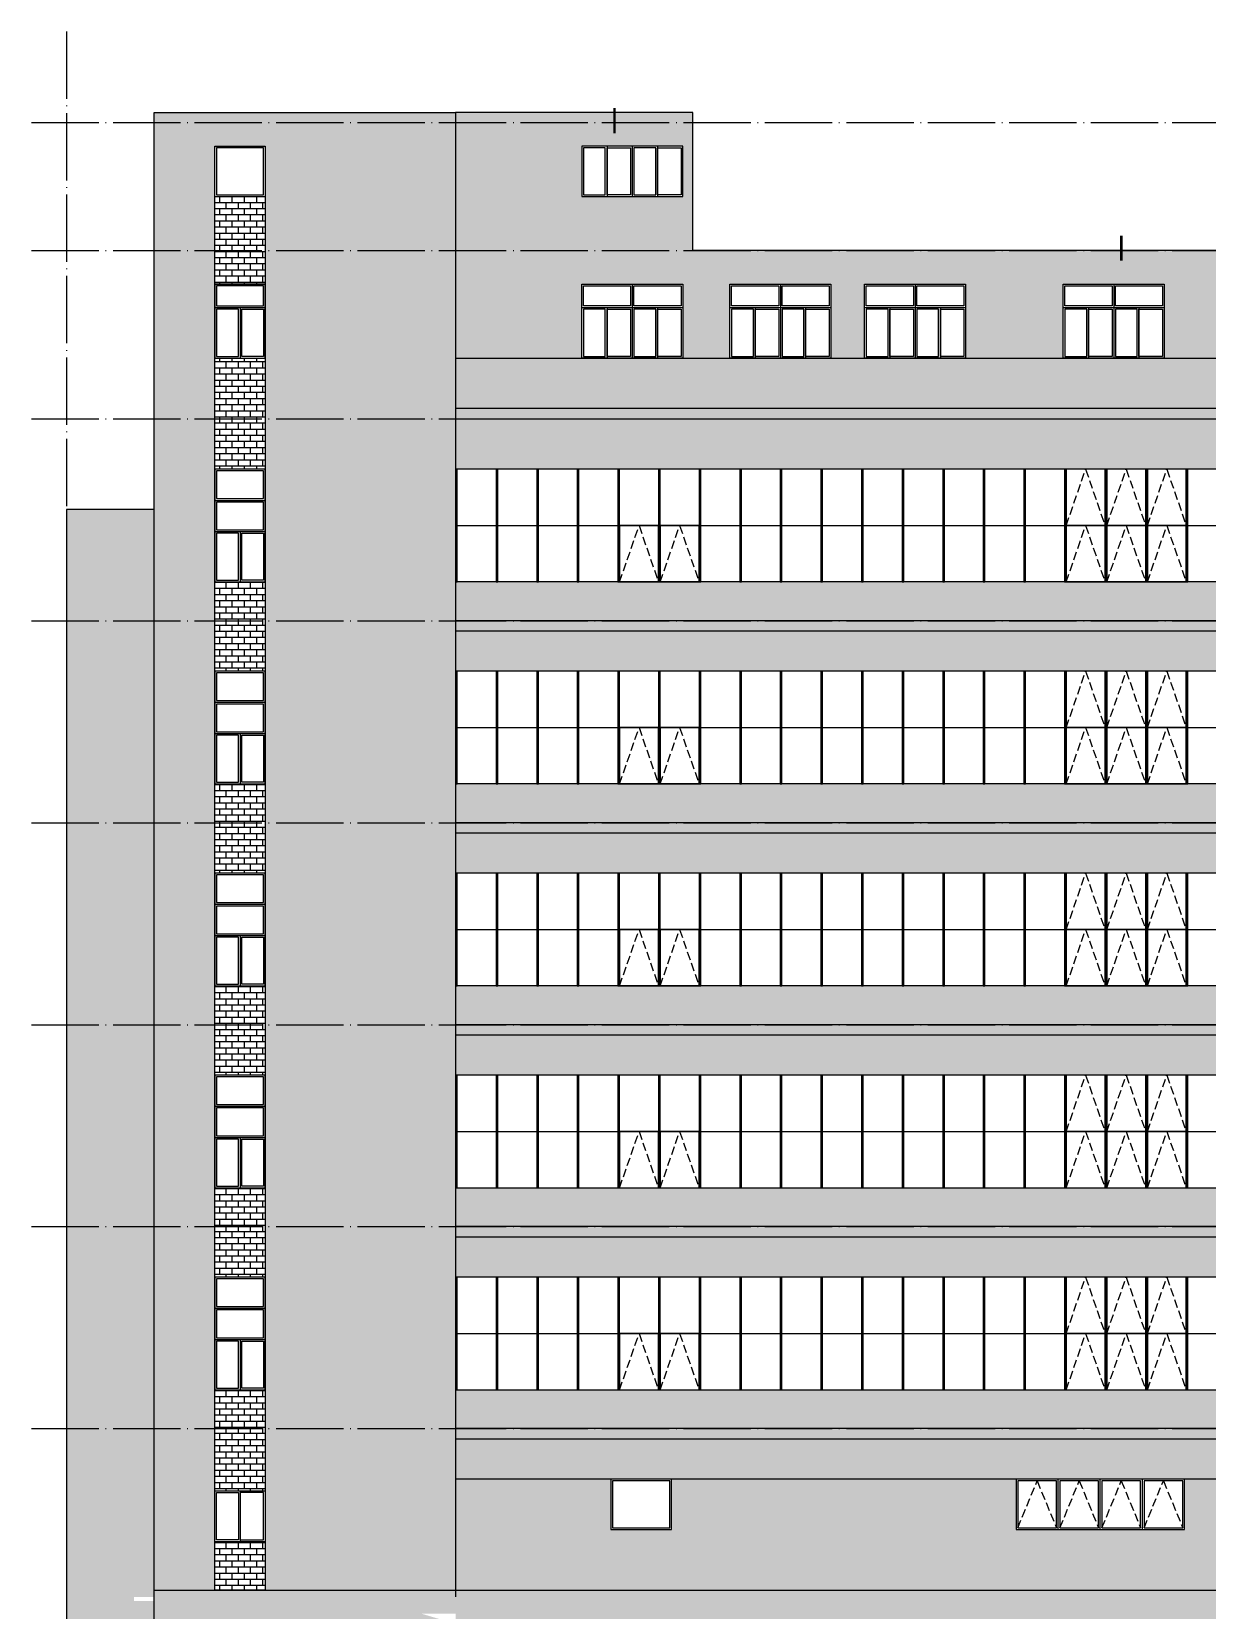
# Model space of a CAD drawing. Extents: x 6843040 to 15500510, y -6507076 to -4940511.
# Drawn here: x 7716010 to 7750934, y -5945404 to -5898504 of the extents above; entities that cross this region are included whole.
import ezdxf

# ---------------------------------------------------------------- set-up
doc = ezdxf.new("R2010")
doc.units = 0
doc.header["$LTSCALE"] = 1000
doc.header["$MEASUREMENT"] = 0
doc.linetypes.add('DASH', pattern=[0.35, 0.25, -0.1])
doc.linetypes.add('DOTE', pattern=[2.42, 2, -0.2, 0.02, -0.2])
for name, color, linetype in [('DIM_IDEN', 3, 'Continuous'), ('DOTE', 8, 'DOTE'), ('E_LINE_1', 1, 'Continuous'), ('E_LINE_2', 40, 'Continuous'), ('E_LINE_3', 7, 'Continuous'), ('E_LINE_4', 5, 'Continuous'), ('E_LINE_6', 11, 'Continuous'), ('PUB_HACTH', 8, 'Continuous'), ('WINDOW', 4, 'Continuous')]:
    doc.layers.add(name, color=color, linetype=linetype)
pattern_1 = [(0, (170215.37, 154602), (0, 181.9656), []), (90, (170215.37, 154602), (-181.9656, 181.9656), [181.9656, -181.9656])]
pattern_2 = [(82.5, (0, 0), (-422.103955, 395.378137), [0, -456, 0, -510, 0, -487.5]), (52.5, (0, 0), (-223.241253, 974.09392), [0, -246, 0, -411, 0, -157.5]), (12.5, (-260.9, -260.9), (659.408782, 661.809715), [0, -150, 0, -540, 0, -705]), (2.5, (-260.9, -260.9), (451.51265, 823.878855), [0, -75, 0, -354, 0, -405])]
pattern_3 = [(82.5, (170215.37, 154602), (-422.103955, 395.378137), [0, -456, 0, -510, 0, -487.5]), (52.5, (170215.4, 154602), (-223.241253, 974.09392), [0, -246, 0, -411, 0, -157.5]), (12.5, (169954.45, 154341.1), (659.408782, 661.809715), [0, -150, 0, -540, 0, -705]), (2.5, (169954.45, 154341.1), (451.51265, 823.878855), [0, -75, 0, -354, 0, -405])]
pattern_4 = [(82.5, (170215.37, 148602), (-422.103955, 395.378137), [0, -456, 0, -510, 0, -487.5]), (52.5, (170215.4, 148602), (-223.241253, 974.09392), [0, -246, 0, -411, 0, -157.5]), (12.5, (169954.45, 148341.1), (659.408782, 661.809715), [0, -150, 0, -540, 0, -705]), (2.5, (169954.45, 148341.1), (451.51265, 823.878855), [0, -75, 0, -354, 0, -405])]

msp = doc.modelspace()

# ---------------------------------------------------------------- hatches: boundary and pattern name
at = {"layer": 'PUB_HACTH'}
h = msp.add_hatch(dxfattribs=at)
h.set_pattern_fill('粉刷', color=256, scale=150, angle=45)
h.set_pattern_definition([(82.5, (-96559.5, 0), (-422.103955, 395.378137), [0, -456, 0, -510, 0, -487.5]), (52.5, (-96559.5, 0), (-223.241253, 974.09392), [0, -246, 0, -411, 0, -157.5]), (12.5, (-96820.4, -260.9), (659.408782, 661.809715), [0, -150, 0, -540, 0, -705]), (2.5, (-96820.4, -260.9), (451.51265, 823.878855), [0, -75, 0, -354, 0, -405])])
h.paths.add_polyline_path([(7728601.3, -5900904.4), (7719647, -5900904.4), (7719651.3, -5945004.4), (7721451.3, -5945004.4), (7721451.3, -5914854.4), (7721451.1, -5914854.4), (7721451.1, -5911504.4), (7721454.6, -5901949.7), (7722954, -5901949.7), (7722950.8, -5906504.4), (7722951.2, -5906504.4), (7722951.3, -5906504.4), (7722951.3, -5908854.4), (7722951.8, -5945004.4), (7728601.3, -5945004.4)])
h = msp.add_hatch(dxfattribs=at)
h.set_pattern_fill('粉刷', color=256, scale=150, angle=45)
h.set_pattern_definition(pattern_2)
h.paths.add_polyline_path([(7732350.9, -5903404.5), (7735350.9, -5903404.5), (7735350.9, -5901904.4), (7732350.9, -5901904.4)], flags=16)
h.paths.add_polyline_path([(7735350.9, -5908204.4), (7732350.9, -5908204.4), (7732350.9, -5906004.4), (7735350.9, -5906004.4)])
h.paths.add_polyline_path([(7739751.3, -5908204.4), (7736751.3, -5908204.4), (7736751.3, -5906004.4), (7739751.3, -5906004.4)])
h.paths.add_polyline_path([(7749651.3, -5908204.4), (7746651.3, -5908204.4), (7746651.3, -5906004.4), (7749651.3, -5906004.4)])
h.paths.add_polyline_path([(7755651.3, -5908204.4), (7752651.3, -5908204.4), (7752651.3, -5906004.4), (7755651.3, -5906004.4)])
h.paths.add_polyline_path([(7759651.7, -5908204.4), (7756651.7, -5908204.4), (7756651.7, -5906004.4), (7759651.7, -5906004.4)])
h.paths.add_polyline_path([(7763651.7, -5908204.4), (7760651.7, -5908204.4), (7760651.7, -5906004.4), (7763651.7, -5906004.4)])
h.paths.add_polyline_path([(7767651.3, -5908204.4), (7764651.3, -5908204.4), (7764651.3, -5906004.4), (7767651.3, -5906004.4)])
h.paths.add_polyline_path([(7771701.3, -5908204.4), (7768701.3, -5908204.4), (7768701.3, -5906004.4), (7771701.3, -5906004.4)])
h.paths.add_polyline_path([(7775701.7, -5908204.4), (7772701.7, -5908204.4), (7772701.7, -5906004.4), (7775701.7, -5906004.4)])
h.paths.add_polyline_path([(7735651.8, -5905004.5), (7735650.7, -5900904.4), (7728601.3, -5900904.4), (7728601.3, -5908204.4), (7740751.3, -5908204.4), (7740751.3, -5906004.4), (7743751.3, -5906004.4), (7743751.3, -5908204.4), (7780251.3, -5908204.4), (7780251.3, -5905004.4)])
h = msp.add_hatch(dxfattribs=at)
h.set_pattern_fill('AR-B816', color=256, scale=150)
h.set_pattern_definition(pattern_1)
h.paths.add_polyline_path([(7722950.8, -5906004.4), (7722950.7, -5903404.5), (7721451.3, -5903404.5), (7721451.3, -5906004.4)])
h.paths.add_polyline_path([(7722951.1, -5908204.4), (7721451.4, -5908204.4), (7721451.3, -5911504.4), (7722951, -5911504.4)])
h.paths.add_polyline_path([(7722951, -5914854.4), (7721451.3, -5914854.4), (7721451.3, -5917504.4), (7722951.1, -5917504.4)])
h.paths.add_polyline_path([(7721451.3, -5923504.4), (7722951.3, -5923504.4), (7722951.2, -5920854.4), (7721451.3, -5920854.4)])
h = msp.add_hatch(dxfattribs=at)
h.set_pattern_fill('粉刷', color=256, scale=150, angle=45)
h.set_pattern_definition(pattern_2)
h.paths.add_polyline_path([(7780551.3, -5909704.4), (7780551.3, -5908204.4), (7728601.3, -5908204.4), (7728601.3, -5909704.4)])
h = msp.add_hatch(dxfattribs=at)
h.set_pattern_fill('AR-B816', color=256, scale=150)
h.set_pattern_definition(pattern_1)
h.paths.add_polyline_path([(7728601.3, -5909704.4), (7728601.3, -5910004.4), (7780451.3, -5910004.4), (7780451.3, -5909704.4)])
h = msp.add_hatch(dxfattribs=at)
h.set_pattern_fill('粉刷', color=256, scale=150, angle=45)
h.set_pattern_definition(pattern_3)
h.paths.add_polyline_path([(7780551.3, -5911504.4), (7780551.3, -5910004.4), (7780451.3, -5910004.4), (7728601.3, -5910004.4), (7728601.3, -5911504.4)])
h = msp.add_hatch(dxfattribs=at)
h.set_pattern_fill('粉刷', color=256, scale=150, angle=45)
h.set_pattern_definition(pattern_3)
h.paths.add_polyline_path([(7719648.1, -5912704.4), (7717051.3, -5912704.4), (7717051.3, -5952154.4), (7719651.6, -5952154.5), (7719651.6, -5945124.5), (7719051.3, -5945124.4), (7719051.3, -5945004.4), (7719651.2, -5945004.5), (7719651.2, -5943504.5), (7719651.3, -5943504.4), (7719651.3, -5943004.4)])
h = msp.add_hatch(dxfattribs=at)
h.set_pattern_fill('粉刷', color=256, scale=150, angle=45)
h.set_pattern_definition(pattern_3)
h.paths.add_polyline_path([(7728101.3, -5914854.4), (7728101.3, -5916004.4), (7780551.3, -5916004.4), (7780551.3, -5914854.4)])
h = msp.add_hatch(dxfattribs=at)
h.set_pattern_fill('粉刷', color=256, scale=150, angle=45)
h.set_pattern_definition(pattern_3)
h.paths.add_polyline_path([(7780551.3, -5917504.4), (7780551.3, -5916304.4), (7780451.3, -5916304.4), (7728101.3, -5916304.4), (7728101.3, -5917504.4)])
h = msp.add_hatch(dxfattribs=at)
h.set_pattern_fill('AR-B816', color=256, scale=150)
h.set_pattern_definition(pattern_1)
h.paths.add_polyline_path([(7728601.3, -5916004.4), (7728601.3, -5916304.4), (7780451.3, -5916304.4), (7780451.3, -5916004.4)])
h = msp.add_hatch(dxfattribs=at)
h.set_pattern_fill('粉刷', color=256, scale=150, angle=45)
h.set_pattern_definition(pattern_3)
h.paths.add_polyline_path([(7780551.3, -5922004.4), (7780551.3, -5920854.4), (7728101.3, -5920854.4), (7728101.3, -5922004.4)])
h = msp.add_hatch(dxfattribs=at)
h.set_pattern_fill('AR-B816', color=256, scale=150)
h.set_pattern_definition(pattern_1)
h.paths.add_polyline_path([(7728601.3, -5922004.4), (7728601.3, -5922304.4), (7780451.3, -5922304.4), (7780451.3, -5922004.4)])
h = msp.add_hatch(dxfattribs=at)
h.set_pattern_fill('粉刷', color=256, scale=150, angle=45)
h.set_pattern_definition(pattern_3)
h.paths.add_polyline_path([(7780551.3, -5923504.4), (7780551.3, -5922304.4), (7780451.3, -5922304.4), (7728101.3, -5922304.4), (7728101.3, -5923504.4)])
h = msp.add_hatch(dxfattribs=at)
h.set_pattern_fill('AR-B816', color=256, scale=150)
h.set_pattern_definition(pattern_1)
h.paths.add_polyline_path([(7722951.4, -5926854.4), (7721451.3, -5926854.4), (7721451.3, -5929504.4), (7722951.4, -5929504.4)])
h = msp.add_hatch(dxfattribs=at)
h.set_pattern_fill('粉刷', color=256, scale=150, angle=45)
h.set_pattern_definition(pattern_3)
h.paths.add_polyline_path([(7780551.3, -5928004.4), (7780551.3, -5926854.4), (7728101.3, -5926854.4), (7728101.3, -5928004.4)])
h = msp.add_hatch(dxfattribs=at)
h.set_pattern_fill('AR-B816', color=256, scale=150)
h.set_pattern_definition(pattern_1)
h.paths.add_polyline_path([(7728601.3, -5928004.4), (7728601.3, -5928304.4), (7780451.3, -5928304.4), (7780451.3, -5928004.4)])
h = msp.add_hatch(dxfattribs=at)
h.set_pattern_fill('粉刷', color=256, scale=150, angle=45)
h.set_pattern_definition(pattern_3)
h.paths.add_polyline_path([(7780551.3, -5929504.4), (7780551.3, -5928304.4), (7780451.3, -5928304.4), (7728101.3, -5928304.4), (7728101.3, -5929504.4)])
h = msp.add_hatch(dxfattribs=at)
h.set_pattern_fill('AR-B816', color=256, scale=150)
h.set_pattern_definition([(0, (170215.07, 148602), (0, 181.9656), []), (90, (170215.07, 148602), (-181.9656, 181.9656), [181.9656, -181.9656])])
h.paths.add_polyline_path([(7722951.1, -5932854.4), (7721451, -5932854.4), (7721451, -5935504.4), (7722951.1, -5935504.4)])
h = msp.add_hatch(dxfattribs=at)
h.set_pattern_fill('粉刷', color=256, scale=150, angle=45)
h.set_pattern_definition(pattern_3)
h.paths.add_polyline_path([(7728601.3, -5932854.4), (7728601.3, -5934004.4), (7780551.3, -5934004.4), (7780551.3, -5932854.4)])
h = msp.add_hatch(dxfattribs=at)
h.set_pattern_fill('AR-B816', color=256, scale=150)
h.set_pattern_definition(pattern_1)
h.paths.add_polyline_path([(7728601.3, -5934004.4), (7728601.3, -5934304.4), (7780451.3, -5934304.4), (7780451.3, -5934004.4)])
h = msp.add_hatch(dxfattribs=at)
h.set_pattern_fill('粉刷', color=256, scale=150, angle=45)
h.set_pattern_definition(pattern_3)
h.paths.add_polyline_path([(7780551.3, -5935504.4), (7780551.3, -5934304.4), (7780451.3, -5934304.4), (7728601.3, -5934304.4), (7728601.3, -5935504.4)])
h = msp.add_hatch(dxfattribs=at)
h.set_pattern_fill('AR-B816', color=256, scale=150)
h.set_pattern_definition([(0, (170215.37, 142602), (0, 181.9656), []), (90, (170215.37, 142602), (-181.9656, 181.9656), [181.9656, -181.9656])])
h.paths.add_polyline_path([(7722951.4, -5938854.4), (7721451.3, -5938854.4), (7721451.2, -5941854.4), (7722951.3, -5941854.4)])
h = msp.add_hatch(dxfattribs=at)
h.set_pattern_fill('粉刷', color=256, scale=150, angle=45)
h.set_pattern_definition(pattern_4)
h.paths.add_polyline_path([(7728601.3, -5938854.4), (7728601.3, -5940004.4), (7780551.3, -5940004.4), (7780551.3, -5938854.4)])
h = msp.add_hatch(dxfattribs=at)
h.set_pattern_fill('AR-B816', color=256, scale=150)
h.set_pattern_definition(pattern_1)
h.paths.add_polyline_path([(7728601.3, -5940004.4), (7728601.3, -5940304.4), (7780451.3, -5940304.4), (7780451.3, -5940004.4)])
h = msp.add_hatch(dxfattribs=at)
h.set_pattern_fill('粉刷', color=256, scale=150, angle=45)
h.set_pattern_definition(pattern_4)
h.paths.add_polyline_path([(7780551.3, -5941504.4), (7780551.3, -5940304.4), (7780451.3, -5940304.4), (7728601.3, -5940304.4), (7728601.3, -5941504.4)])
h = msp.add_hatch(dxfattribs=at)
h.set_pattern_fill('粉刷', color=256, scale=150, angle=45)
h.set_pattern_definition(pattern_2)
h.paths.add_polyline_path([(7766901.3, -5943004.4), (7761401.3, -5943004.4), (7761401.3, -5941504.4), (7766901.3, -5941504.4)], flags=16)
h.paths.add_polyline_path([(7745251.1, -5943004.4), (7750251.1, -5943004.4), (7750251.1, -5941504.4), (7745251.1, -5941504.4)], flags=16)
h.paths.add_polyline_path([(7733216.3, -5943004.4), (7735016.3, -5943004.4), (7735016.3, -5941504.4), (7733216.3, -5941504.4)])
h.paths.add_polyline_path([(7779051.3, -5941504.4), (7779051.2, -5943354.4), (7777551.2, -5943354.4), (7777551.2, -5941504.4), (7728601.3, -5941504.4), (7728601.3, -5944804.4), (7780251.3, -5944804.4), (7780251.3, -5941504.4)])
h = msp.add_hatch(dxfattribs=at)
h.set_pattern_fill('AR-B816', color=256, scale=150)
h.set_pattern_definition([(0, (170215.38, 138452.02), (0, 181.9656), []), (90, (170215.38, 138452.02), (-181.9656, 181.9656), [181.9656, -181.9656])])
h.paths.add_polyline_path([(7721451.3, -5944804.4), (7722951.4, -5944804.4), (7722951.4, -5943354.4), (7721451.3, -5943354.4)])
h = msp.add_hatch(dxfattribs=at)
h.set_pattern_fill('粉刷', color=256, scale=150, angle=45)
h.set_pattern_definition([(82.5, (170215.37, 152602), (-422.103955, 395.378137), [0, -456, 0, -510, 0, -487.5]), (52.5, (170215.4, 152602), (-223.241253, 974.09392), [0, -246, 0, -411, 0, -157.5]), (12.5, (169954.45, 152341.1), (659.408782, 661.809715), [0, -150, 0, -540, 0, -705]), (2.5, (169954.45, 152341.1), (451.51265, 823.878855), [0, -75, 0, -354, 0, -405])])
h.paths.add_polyline_path([(7724516.3, -5948254.4), (7726516.3, -5948254.4), (7726516.3, -5951054.4), (7724516.3, -5951054.4)], flags=16)
h.paths.add_polyline_path([(7728601.3, -5945504.4), (7727601.3, -5945504.4), (7727601.3, -5951104.4), (7728601.3, -5951104.4)])
h.paths.add_polyline_path([(7780251.3, -5944804.4), (7719651.3, -5944804.4), (7719651.3, -5945004.4), (7719651.3, -5945504.4), (7727601.3, -5945504.4), (7727601.3, -5945504.2), (7728601.3, -5945804.3), (7780251.3, -5945804.6)])
h.paths.add_polyline_path([(7726139.6, -5951104.4), (7719651.9, -5951119.2), (7719651.9, -5952169.2), (7726139.6, -5952154.4)])
h.paths.add_polyline_path([(7728302.8, -5951104.4), (7727601.3, -5951104.4), (7726139.6, -5951104.4), (7726139.6, -5952154.4), (7728302.8, -5952154.4)])
h.paths.add_polyline_path([(7734789.6, -5951104.4), (7728302.8, -5951104.4), (7728302.8, -5952154.4), (7734789.6, -5952154.4)])
h.paths.add_polyline_path([(7736952.1, -5951104.4), (7734789.6, -5951104.4), (7734789.6, -5952154.4), (7736952.1, -5952154.4)])
h.paths.add_polyline_path([(7745602.1, -5951104.4), (7736952.1, -5951104.4), (7736952.1, -5952154.4), (7745602.1, -5952154.4)])
h.paths.add_polyline_path([(7747764.6, -5951104.4), (7745602.1, -5951104.4), (7745602.1, -5952154.4), (7747764.6, -5952154.4)])
h.paths.add_polyline_path([(7756414.6, -5951104.4), (7747764.6, -5951104.4), (7747764.6, -5952154.4), (7756414.6, -5952154.4)])
h.paths.add_polyline_path([(7758577, -5951104.4), (7756414.6, -5951104.4), (7756414.6, -5952154.4), (7758577, -5952154.4)])
h.paths.add_polyline_path([(7767227, -5951104.4), (7758577, -5951104.4), (7758577, -5952154.4), (7767227, -5952154.4)])
h.paths.add_polyline_path([(7780251.3, -5951104.4), (7767227, -5951104.4), (7767227, -5952154.4), (7780251.3, -5952154.4)])
h.paths.add_polyline_path([(7721451.3, -5947904.4), (7721451.3, -5947904.4), (7722951.2, -5947904.4), (7722951.2, -5947904.4)], flags=16)
h.paths.add_polyline_path([(7722951.2, -5947904.4), (7722951.3, -5949404.4), (7721451.3, -5949404.4), (7721451.3, -5947904.4)], flags=16)
h.paths.add_polyline_path([(7727601.3, -5945504.4), (7719651.6, -5945504.5), (7719651.6, -5951104.5), (7727601.3, -5951104.4)])

# ---------------------------------------------------------------- linework, layer by layer
for points in [[(7732350.9, -5903404.5), (7735350.9, -5903404.5), (7735350.9, -5901904.4), (7732350.9, -5901904.4)], [(7735350.9, -5908204.4), (7732350.9, -5908204.4), (7732350.9, -5906004.4), (7735350.9, -5906004.4)], [(7739751.3, -5908204.4), (7736751.3, -5908204.4), (7736751.3, -5906004.4), (7739751.3, -5906004.4)], [(7743751.3, -5908204.4), (7740751.3, -5908204.4), (7740751.3, -5906004.4), (7743751.3, -5906004.4)], [(7749651.3, -5908204.4), (7746651.3, -5908204.4), (7746651.3, -5906004.4), (7749651.3, -5906004.4)]]:
    msp.add_lwpolyline(points, close=True)
for points in [[(7732550.8, -5908204.4), (7734050.8, -5908204.4)], [(7736751.3, -5908204.4), (7738251.3, -5908204.4)], [(7740751.3, -5908204.4), (7742251.3, -5908204.4)], [(7746651.3, -5908204.4), (7748151.3, -5908204.4)]]:
    msp.add_lwpolyline(points)
at = {"layer": 'DIM_IDEN', "const_width": 75}
for points in [[(7733324.4, -5901527.7), (7733324.4, -5900777.7)], [(7748374.9, -5905312.2), (7748374.9, -5904562.2)]]:
    msp.add_lwpolyline(points, dxfattribs=at)
at = {"layer": 'DOTE'}
for p, q in [((7717051.3, -5898504.4), (7717051.3, -5953804.3)), ((7716010.2, -5901204.4), (7784492.4, -5901204.4)), ((7716010.2, -5905004.4), (7784492.4, -5905004.4)), ((7716010.2, -5910004.4), (7784492.4, -5910004.4)), ((7716010.2, -5916004.4), (7784492.4, -5916004.4)), ((7716010.2, -5922004.4), (7784642.4, -5922004.4)), ((7716010.2, -5928004.4), (7784792.4, -5928004.4)), ((7716010.2, -5934004.4), (7784792.4, -5934004.4)), ((7716010.2, -5940004.4), (7784792.4, -5940004.4))]:
    msp.add_line(p, q, dxfattribs=at)
at = {"layer": 'E_LINE_1'}
for points in [[(7719652, -5952154.4), (7719646.8, -5900904.4), (7728601.3, -5900904.4)], [(7728601.3, -5900904.4), (7728601.3, -5945004.4)]]:
    msp.add_lwpolyline(points, dxfattribs=at)
at = {"layer": 'E_LINE_2'}
for points in [[(7728601.3, -5908204.4), (7780551.3, -5908204.4)], [(7780551.3, -5909704.4), (7728601.3, -5909704.4)], [(7728601.3, -5910004.4), (7780551.3, -5910004.4)], [(7780551.3, -5911504.4), (7728601.3, -5911504.4)], [(7780551.3, -5914854.4), (7728601.3, -5914854.4)], [(7780551.3, -5916004.4), (7728601.3, -5916004.4)], [(7728601.3, -5916304.4), (7780551.3, -5916304.4)], [(7780551.3, -5917504.4), (7728601.3, -5917504.4)], [(7780551.3, -5920854.4), (7728601.3, -5920854.4)], [(7780551.3, -5922004.4), (7728601.3, -5922004.4)], [(7728601.3, -5922304.4), (7780551.3, -5922304.4)], [(7780551.3, -5923504.4), (7728601.3, -5923504.4)], [(7780551.3, -5926854.4), (7728601.3, -5926854.4)], [(7780551.3, -5928004.4), (7728601.3, -5928004.4)], [(7728601.3, -5928304.4), (7780551.3, -5928304.4)], [(7780551.3, -5929504.4), (7728601.3, -5929504.4)], [(7728601.3, -5932854.4), (7780551.3, -5932854.4)], [(7780551.3, -5934004.4), (7728601.3, -5934004.4)], [(7728601.3, -5934304.4), (7780551.3, -5934304.4)], [(7780551.3, -5935504.4), (7728601.3, -5935504.4)], [(7728601.3, -5938854.4), (7780551.3, -5938854.4)], [(7780551.3, -5940004.4), (7728601.3, -5940004.4)], [(7728601.3, -5940304.4), (7780551.3, -5940304.4)], [(7780551.3, -5941504.4), (7728601.3, -5941504.4)]]:
    msp.add_lwpolyline(points, dxfattribs=at)
at = {"layer": 'E_LINE_3'}
for points in [[(7728601.3, -5900904.4), (7728601.3, -5908204.4), (7780251.3, -5908204.4), (7780251.3, -5905004.4), (7735651.8, -5905004.5), (7735650.7, -5900904.4)], [(7721451.3, -5944804.5), (7721451.3, -5901904.4), (7722950.7, -5901904.4), (7722951.8, -5944804.4)], [(7719651.3, -5944804.4), (7780251.3, -5944804.4), (7780251.3, -5945804.4), (7719651.3, -5945804.4)]]:
    msp.add_lwpolyline(points, close=True, dxfattribs=at)
at = {"layer": 'E_LINE_4'}
msp.add_lwpolyline([(7719648.1, -5912704.4), (7717051.3, -5912704.4), (7717051.3, -5952154.4)], dxfattribs=at)
at = {"layer": 'E_LINE_6'}
for points in [[(7728651.3, -5911504.4), (7728601.3, -5911504.4), (7728601.3, -5914854.4), (7728651.3, -5914854.4)], [(7729857.1, -5911504.4), (7729807.1, -5911504.4), (7729807.1, -5914854.4), (7729857.1, -5914854.4)], [(7731062.9, -5911504.4), (7731012.9, -5911504.4), (7731012.9, -5914854.4), (7731062.9, -5914854.4)], [(7732268.7, -5911504.4), (7732218.7, -5911504.4), (7732218.7, -5914854.4), (7732268.7, -5914854.4)], [(7733474.5, -5911504.4), (7733424.5, -5911504.4), (7733424.5, -5914854.4), (7733474.5, -5914854.4)], [(7734680.3, -5911504.4), (7734630.3, -5911504.4), (7734630.3, -5914854.4), (7734680.3, -5914854.4)], [(7735886.1, -5911504.4), (7735836.1, -5911504.4), (7735836.1, -5914854.4), (7735886.1, -5914854.4)], [(7737092, -5911504.4), (7737042, -5911504.4), (7737042, -5914854.4), (7737092, -5914854.4)], [(7738297.8, -5911504.4), (7738247.8, -5911504.4), (7738247.8, -5914854.4), (7738297.8, -5914854.4)], [(7739503.6, -5911504.4), (7739453.6, -5911504.4), (7739453.6, -5914854.4), (7739503.6, -5914854.4)], [(7740709.4, -5911504.4), (7740659.4, -5911504.4), (7740659.4, -5914854.4), (7740709.4, -5914854.4)], [(7741915.2, -5911504.4), (7741865.2, -5911504.4), (7741865.2, -5914854.4), (7741915.2, -5914854.4)], [(7743121, -5911504.4), (7743071, -5911504.4), (7743071, -5914854.4), (7743121, -5914854.4)], [(7744326.8, -5911504.4), (7744276.8, -5911504.4), (7744276.8, -5914854.4), (7744326.8, -5914854.4)], [(7745532.6, -5911504.4), (7745482.6, -5911504.4), (7745482.6, -5914854.4), (7745532.6, -5914854.4)], [(7746738.5, -5911504.4), (7746688.5, -5911504.4), (7746688.5, -5914854.4), (7746738.5, -5914854.4)], [(7747944.3, -5911504.4), (7747894.3, -5911504.4), (7747894.3, -5914854.4), (7747944.3, -5914854.4)], [(7749150.1, -5911504.4), (7749100.1, -5911504.4), (7749100.1, -5914854.4), (7749150.1, -5914854.4)], [(7750355.9, -5911504.4), (7750305.9, -5911504.4), (7750305.9, -5914854.4), (7750355.9, -5914854.4)], [(7728651.3, -5917504.4), (7728601.3, -5917504.4), (7728601.3, -5920854.4), (7728651.3, -5920854.4)], [(7729857.1, -5917504.4), (7729807.1, -5917504.4), (7729807.1, -5920854.4), (7729857.1, -5920854.4)], [(7731062.9, -5917504.4), (7731012.9, -5917504.4), (7731012.9, -5920854.4), (7731062.9, -5920854.4)], [(7732268.7, -5917504.4), (7732218.7, -5917504.4), (7732218.7, -5920854.4), (7732268.7, -5920854.4)], [(7733474.5, -5917504.4), (7733424.5, -5917504.4), (7733424.5, -5920854.4), (7733474.5, -5920854.4)], [(7734680.3, -5917504.4), (7734630.3, -5917504.4), (7734630.3, -5920854.4), (7734680.3, -5920854.4)], [(7735886.1, -5917504.4), (7735836.1, -5917504.4), (7735836.1, -5920854.4), (7735886.1, -5920854.4)], [(7737092, -5917504.4), (7737042, -5917504.4), (7737042, -5920854.4), (7737092, -5920854.4)], [(7738297.8, -5917504.4), (7738247.8, -5917504.4), (7738247.8, -5920854.4), (7738297.8, -5920854.4)], [(7739503.6, -5917504.4), (7739453.6, -5917504.4), (7739453.6, -5920854.4), (7739503.6, -5920854.4)], [(7740709.4, -5917504.4), (7740659.4, -5917504.4), (7740659.4, -5920854.4), (7740709.4, -5920854.4)], [(7741915.2, -5917504.4), (7741865.2, -5917504.4), (7741865.2, -5920854.4), (7741915.2, -5920854.4)], [(7743121, -5917504.4), (7743071, -5917504.4), (7743071, -5920854.4), (7743121, -5920854.4)], [(7744326.8, -5917504.4), (7744276.8, -5917504.4), (7744276.8, -5920854.4), (7744326.8, -5920854.4)], [(7745532.6, -5917504.4), (7745482.6, -5917504.4), (7745482.6, -5920854.4), (7745532.6, -5920854.4)], [(7746738.5, -5917504.4), (7746688.5, -5917504.4), (7746688.5, -5920854.4), (7746738.5, -5920854.4)], [(7747944.3, -5917504.4), (7747894.3, -5917504.4), (7747894.3, -5920854.4), (7747944.3, -5920854.4)], [(7749150.1, -5917504.4), (7749100.1, -5917504.4), (7749100.1, -5920854.4), (7749150.1, -5920854.4)], [(7750355.9, -5917504.4), (7750305.9, -5917504.4), (7750305.9, -5920854.4), (7750355.9, -5920854.4)], [(7728651.3, -5923504.4), (7728601.3, -5923504.4), (7728601.3, -5926854.4), (7728651.3, -5926854.4)], [(7729857.1, -5923504.4), (7729807.1, -5923504.4), (7729807.1, -5926854.4), (7729857.1, -5926854.4)], [(7731062.9, -5923504.4), (7731012.9, -5923504.4), (7731012.9, -5926854.4), (7731062.9, -5926854.4)], [(7732268.7, -5923504.4), (7732218.7, -5923504.4), (7732218.7, -5926854.4), (7732268.7, -5926854.4)], [(7733474.5, -5923504.4), (7733424.5, -5923504.4), (7733424.5, -5926854.4), (7733474.5, -5926854.4)], [(7734680.3, -5923504.4), (7734630.3, -5923504.4), (7734630.3, -5926854.4), (7734680.3, -5926854.4)], [(7735886.1, -5923504.4), (7735836.1, -5923504.4), (7735836.1, -5926854.4), (7735886.1, -5926854.4)], [(7737092, -5923504.4), (7737042, -5923504.4), (7737042, -5926854.4), (7737092, -5926854.4)], [(7738297.8, -5923504.4), (7738247.8, -5923504.4), (7738247.8, -5926854.4), (7738297.8, -5926854.4)], [(7739503.6, -5923504.4), (7739453.6, -5923504.4), (7739453.6, -5926854.4), (7739503.6, -5926854.4)], [(7740709.4, -5923504.4), (7740659.4, -5923504.4), (7740659.4, -5926854.4), (7740709.4, -5926854.4)], [(7741915.2, -5923504.4), (7741865.2, -5923504.4), (7741865.2, -5926854.4), (7741915.2, -5926854.4)], [(7743121, -5923504.4), (7743071, -5923504.4), (7743071, -5926854.4), (7743121, -5926854.4)], [(7744326.8, -5923504.4), (7744276.8, -5923504.4), (7744276.8, -5926854.4), (7744326.8, -5926854.4)], [(7745532.6, -5923504.4), (7745482.6, -5923504.4), (7745482.6, -5926854.4), (7745532.6, -5926854.4)], [(7746738.5, -5923504.4), (7746688.5, -5923504.4), (7746688.5, -5926854.4), (7746738.5, -5926854.4)], [(7747944.3, -5923504.4), (7747894.3, -5923504.4), (7747894.3, -5926854.4), (7747944.3, -5926854.4)], [(7749150.1, -5923504.4), (7749100.1, -5923504.4), (7749100.1, -5926854.4), (7749150.1, -5926854.4)], [(7750355.9, -5923504.4), (7750305.9, -5923504.4), (7750305.9, -5926854.4), (7750355.9, -5926854.4)], [(7728651.3, -5929504.4), (7728601.3, -5929504.4), (7728601.3, -5932854.4), (7728651.3, -5932854.4)], [(7729857.1, -5929504.4), (7729807.1, -5929504.4), (7729807.1, -5932854.4), (7729857.1, -5932854.4)], [(7731062.9, -5929504.4), (7731012.9, -5929504.4), (7731012.9, -5932854.4), (7731062.9, -5932854.4)], [(7732268.7, -5929504.4), (7732218.7, -5929504.4), (7732218.7, -5932854.4), (7732268.7, -5932854.4)], [(7733474.5, -5929504.4), (7733424.5, -5929504.4), (7733424.5, -5932854.4), (7733474.5, -5932854.4)], [(7734680.3, -5929504.4), (7734630.3, -5929504.4), (7734630.3, -5932854.4), (7734680.3, -5932854.4)], [(7735886.1, -5929504.4), (7735836.1, -5929504.4), (7735836.1, -5932854.4), (7735886.1, -5932854.4)], [(7737092, -5929504.4), (7737042, -5929504.4), (7737042, -5932854.4), (7737092, -5932854.4)], [(7738297.8, -5929504.4), (7738247.8, -5929504.4), (7738247.8, -5932854.4), (7738297.8, -5932854.4)], [(7739503.6, -5929504.4), (7739453.6, -5929504.4), (7739453.6, -5932854.4), (7739503.6, -5932854.4)], [(7740709.4, -5929504.4), (7740659.4, -5929504.4), (7740659.4, -5932854.4), (7740709.4, -5932854.4)], [(7741915.2, -5929504.4), (7741865.2, -5929504.4), (7741865.2, -5932854.4), (7741915.2, -5932854.4)], [(7743121, -5929504.4), (7743071, -5929504.4), (7743071, -5932854.4), (7743121, -5932854.4)], [(7744326.8, -5929504.4), (7744276.8, -5929504.4), (7744276.8, -5932854.4), (7744326.8, -5932854.4)], [(7745532.6, -5929504.4), (7745482.6, -5929504.4), (7745482.6, -5932854.4), (7745532.6, -5932854.4)], [(7746738.5, -5929504.4), (7746688.5, -5929504.4), (7746688.5, -5932854.4), (7746738.5, -5932854.4)], [(7747944.3, -5929504.4), (7747894.3, -5929504.4), (7747894.3, -5932854.4), (7747944.3, -5932854.4)], [(7749150.1, -5929504.4), (7749100.1, -5929504.4), (7749100.1, -5932854.4), (7749150.1, -5932854.4)], [(7750355.9, -5929504.4), (7750305.9, -5929504.4), (7750305.9, -5932854.4), (7750355.9, -5932854.4)], [(7728651.3, -5935504.4), (7728601.3, -5935504.4), (7728601.3, -5938854.4), (7728651.3, -5938854.4)], [(7729857.1, -5935504.4), (7729807.1, -5935504.4), (7729807.1, -5938854.4), (7729857.1, -5938854.4)], [(7731062.9, -5935504.4), (7731012.9, -5935504.4), (7731012.9, -5938854.4), (7731062.9, -5938854.4)], [(7732268.7, -5935504.4), (7732218.7, -5935504.4), (7732218.7, -5938854.4), (7732268.7, -5938854.4)], [(7733474.5, -5935504.4), (7733424.5, -5935504.4), (7733424.5, -5938854.4), (7733474.5, -5938854.4)], [(7734680.3, -5935504.4), (7734630.3, -5935504.4), (7734630.3, -5938854.4), (7734680.3, -5938854.4)], [(7735886.1, -5935504.4), (7735836.1, -5935504.4), (7735836.1, -5938854.4), (7735886.1, -5938854.4)], [(7737092, -5935504.4), (7737042, -5935504.4), (7737042, -5938854.4), (7737092, -5938854.4)], [(7738297.8, -5935504.4), (7738247.8, -5935504.4), (7738247.8, -5938854.4), (7738297.8, -5938854.4)], [(7739503.6, -5935504.4), (7739453.6, -5935504.4), (7739453.6, -5938854.4), (7739503.6, -5938854.4)], [(7740709.4, -5935504.4), (7740659.4, -5935504.4), (7740659.4, -5938854.4), (7740709.4, -5938854.4)], [(7741915.2, -5935504.4), (7741865.2, -5935504.4), (7741865.2, -5938854.4), (7741915.2, -5938854.4)], [(7743121, -5935504.4), (7743071, -5935504.4), (7743071, -5938854.4), (7743121, -5938854.4)], [(7744326.8, -5935504.4), (7744276.8, -5935504.4), (7744276.8, -5938854.4), (7744326.8, -5938854.4)], [(7745532.6, -5935504.4), (7745482.6, -5935504.4), (7745482.6, -5938854.4), (7745532.6, -5938854.4)], [(7746738.5, -5935504.4), (7746688.5, -5935504.4), (7746688.5, -5938854.4), (7746738.5, -5938854.4)], [(7747944.3, -5935504.4), (7747894.3, -5935504.4), (7747894.3, -5938854.4), (7747944.3, -5938854.4)], [(7749150.1, -5935504.4), (7749100.1, -5935504.4), (7749100.1, -5938854.4), (7749150.1, -5938854.4)], [(7750355.9, -5935504.4), (7750305.9, -5935504.4), (7750305.9, -5938854.4), (7750355.9, -5938854.4)]]:
    msp.add_lwpolyline(points, close=True, dxfattribs=at)
at = {"layer": 'WINDOW'}
for points in [[(7721501.3, -5903354.5), (7722901.2, -5903354.5), (7722901.2, -5901954.4), (7721501.3, -5901954.4)], [(7732400.9, -5903354.5), (7733050.8, -5903354.5), (7733050.8, -5901954.4), (7732400.8, -5901954.4)], [(7733800.8, -5903354.5), (7733100.8, -5903354.5), (7733100.8, -5901954.4), (7733800.8, -5901954.4)], [(7733900.9, -5903354.5), (7734550.8, -5903354.5), (7734550.8, -5901954.4), (7733900.9, -5901954.4)], [(7735300.8, -5903354.5), (7734600.8, -5903354.5), (7734600.8, -5901954.4), (7735300.8, -5901954.4)], [(7721451.3, -5908204.4), (7722951.3, -5908204.4), (7722951.3, -5906004.4), (7721451.3, -5906004.4)], [(7721501.3, -5906654.4), (7722901.3, -5906654.4), (7722901.2, -5906054.4), (7721501.3, -5906054.4)], [(7732400.9, -5906054.4), (7733800.9, -5906054.4), (7733800.9, -5906654.4), (7732400.9, -5906654.4)], [(7733900.9, -5906054.4), (7735300.9, -5906054.4), (7735300.9, -5906654.4), (7733900.9, -5906654.4)], [(7736801.3, -5906054.4), (7738201.3, -5906054.4), (7738201.3, -5906654.4), (7736801.3, -5906654.4)], [(7738301.3, -5906054.4), (7739701.3, -5906054.4), (7739701.3, -5906654.4), (7738301.3, -5906654.4)], [(7740801.3, -5906054.4), (7742201.3, -5906054.4), (7742201.3, -5906654.4), (7740801.3, -5906654.4)], [(7742301.3, -5906054.4), (7743701.3, -5906054.4), (7743701.3, -5906654.4), (7742301.3, -5906654.4)], [(7746701.3, -5906054.4), (7748101.3, -5906054.4), (7748101.3, -5906654.4), (7746701.3, -5906654.4)], [(7748201.3, -5906054.4), (7749601.3, -5906054.4), (7749601.3, -5906654.4), (7748201.3, -5906654.4)], [(7722151.3, -5906754.4), (7721501.3, -5906754.4), (7721501.3, -5908154.4), (7722151.3, -5908154.4)], [(7722251.3, -5906754.4), (7722901.3, -5906754.4), (7722901.3, -5908154.4), (7722251.3, -5908154.4)], [(7733050.9, -5906754.4), (7732400.9, -5906754.4), (7732400.9, -5908154.4), (7733050.9, -5908154.4)], [(7733100.9, -5906754.4), (7733800.9, -5906754.4), (7733800.9, -5908154.4), (7733100.9, -5908154.4)], [(7734550.9, -5906754.4), (7733900.9, -5906754.4), (7733900.9, -5908154.4), (7734550.9, -5908154.4)], [(7734600.9, -5906754.4), (7735300.9, -5906754.4), (7735300.9, -5908154.4), (7734600.9, -5908154.4)], [(7737451.3, -5906754.4), (7736801.3, -5906754.4), (7736801.3, -5908154.4), (7737451.3, -5908154.4)], [(7737501.3, -5906754.4), (7738201.3, -5906754.4), (7738201.3, -5908154.4), (7737501.3, -5908154.4)], [(7738951.3, -5906754.4), (7738301.3, -5906754.4), (7738301.3, -5908154.4), (7738951.3, -5908154.4)], [(7739001.3, -5906754.4), (7739701.3, -5906754.4), (7739701.3, -5908154.4), (7739001.3, -5908154.4)], [(7741451.3, -5906754.4), (7740801.3, -5906754.4), (7740801.3, -5908154.4), (7741451.3, -5908154.4)], [(7741501.3, -5906754.4), (7742201.3, -5906754.4), (7742201.3, -5908154.4), (7741501.3, -5908154.4)], [(7742951.3, -5906754.4), (7742301.3, -5906754.4), (7742301.3, -5908154.4), (7742951.3, -5908154.4)], [(7743001.3, -5906754.4), (7743701.3, -5906754.4), (7743701.3, -5908154.4), (7743001.3, -5908154.4)], [(7747351.3, -5906754.4), (7746701.3, -5906754.4), (7746701.3, -5908154.4), (7747351.3, -5908154.4)], [(7747401.3, -5906754.4), (7748101.3, -5906754.4), (7748101.3, -5908154.4), (7747401.3, -5908154.4)], [(7748851.3, -5906754.4), (7748201.3, -5906754.4), (7748201.3, -5908154.4), (7748851.3, -5908154.4)], [(7748901.3, -5906754.4), (7749601.3, -5906754.4), (7749601.3, -5908154.4), (7748901.3, -5908154.4)], [(7721451.1, -5914854.4), (7722951.1, -5914854.4), (7722951.1, -5911504.4), (7721451.1, -5911504.4)], [(7721501.1, -5912379.4), (7722901.1, -5912379.4), (7722901.1, -5911554.4), (7721501.1, -5911554.4)], [(7746738.5, -5913179.4), (7747894.3, -5913179.4), (7747894.3, -5911504.4), (7746738.5, -5911504.4)], [(7747944.3, -5913179.4), (7749100.1, -5913179.4), (7749100.1, -5911504.4), (7747944.3, -5911504.4)], [(7749150.1, -5913179.4), (7750305.9, -5913179.4), (7750305.9, -5911504.4), (7749150.1, -5911504.4)], [(7721501.1, -5913304.4), (7722901.1, -5913304.4), (7722901.1, -5912479.4), (7721501.1, -5912479.4)], [(7722151.1, -5913404.4), (7721501.1, -5913404.4), (7721501.1, -5914804.4), (7722151.1, -5914804.4)], [(7722251.1, -5913404.4), (7722901.1, -5913404.4), (7722901.1, -5914804.4), (7722251.1, -5914804.4)], [(7733474.5, -5914854.4), (7734630.3, -5914854.4), (7734630.3, -5913179.4), (7733474.5, -5913179.4)], [(7734680.3, -5914854.4), (7735836.1, -5914854.4), (7735836.1, -5913179.4), (7734680.3, -5913179.4)], [(7746738.5, -5914854.4), (7747894.3, -5914854.4), (7747894.3, -5913179.4), (7746738.5, -5913179.4)], [(7747944.3, -5914854.4), (7749100.1, -5914854.4), (7749100.1, -5913179.4), (7747944.3, -5913179.4)], [(7749150.1, -5914854.4), (7750305.9, -5914854.4), (7750305.9, -5913179.4), (7749150.1, -5913179.4)], [(7721451.3, -5920854.4), (7722951.3, -5920854.4), (7722951.3, -5917504.4), (7721451.3, -5917504.4)], [(7721501.3, -5918379.4), (7722901.3, -5918379.4), (7722901.3, -5917554.4), (7721501.3, -5917554.4)], [(7746738.5, -5919179.4), (7747894.3, -5919179.4), (7747894.3, -5917504.4), (7746738.5, -5917504.4)], [(7747944.3, -5919179.4), (7749100.1, -5919179.4), (7749100.1, -5917504.4), (7747944.3, -5917504.4)], [(7749150.1, -5919179.4), (7750305.9, -5919179.4), (7750305.9, -5917504.4), (7749150.1, -5917504.4)], [(7721501.3, -5919304.4), (7722901.3, -5919304.4), (7722901.3, -5918479.4), (7721501.3, -5918479.4)], [(7733474.5, -5920854.4), (7734630.3, -5920854.4), (7734630.3, -5919179.4), (7733474.5, -5919179.4)], [(7734680.3, -5920854.4), (7735836.1, -5920854.4), (7735836.1, -5919179.4), (7734680.3, -5919179.4)], [(7746738.5, -5920854.4), (7747894.3, -5920854.4), (7747894.3, -5919179.4), (7746738.5, -5919179.4)], [(7747944.3, -5920854.4), (7749100.1, -5920854.4), (7749100.1, -5919179.4), (7747944.3, -5919179.4)], [(7749150.1, -5920854.4), (7750305.9, -5920854.4), (7750305.9, -5919179.4), (7749150.1, -5919179.4)], [(7722151.3, -5919404.4), (7721501.3, -5919404.4), (7721501.3, -5920804.4), (7722151.3, -5920804.4)], [(7722251.3, -5919404.4), (7722901.3, -5919404.4), (7722901.3, -5920804.4), (7722251.3, -5920804.4)], [(7721451.4, -5926854.4), (7722951.4, -5926854.4), (7722951.4, -5923504.4), (7721451.4, -5923504.4)], [(7721501.4, -5924379.4), (7722901.4, -5924379.4), (7722901.4, -5923554.4), (7721501.4, -5923554.4)], [(7746738.5, -5925179.4), (7747894.3, -5925179.4), (7747894.3, -5923504.4), (7746738.5, -5923504.4)], [(7747944.3, -5925179.4), (7749100.1, -5925179.4), (7749100.1, -5923504.4), (7747944.3, -5923504.4)], [(7749150.1, -5925179.4), (7750305.9, -5925179.4), (7750305.9, -5923504.4), (7749150.1, -5923504.4)], [(7721501.4, -5925304.4), (7722901.4, -5925304.4), (7722901.4, -5924479.4), (7721501.4, -5924479.4)], [(7733474.5, -5926854.4), (7734630.3, -5926854.4), (7734630.3, -5925179.4), (7733474.5, -5925179.4)], [(7734680.3, -5926854.4), (7735836.1, -5926854.4), (7735836.1, -5925179.4), (7734680.3, -5925179.4)], [(7746738.5, -5926854.4), (7747894.3, -5926854.4), (7747894.3, -5925179.4), (7746738.5, -5925179.4)], [(7747944.3, -5926854.4), (7749100.1, -5926854.4), (7749100.1, -5925179.4), (7747944.3, -5925179.4)], [(7749150.1, -5926854.4), (7750305.9, -5926854.4), (7750305.9, -5925179.4), (7749150.1, -5925179.4)], [(7722151.4, -5925404.4), (7721501.4, -5925404.4), (7721501.4, -5926804.4), (7722151.4, -5926804.4)], [(7722251.4, -5925404.4), (7722901.4, -5925404.4), (7722901.4, -5926804.4), (7722251.4, -5926804.4)], [(7721451.6, -5932854.4), (7722951.6, -5932854.4), (7722951.6, -5929504.4), (7721451.6, -5929504.4)], [(7721501.6, -5930379.4), (7722901.6, -5930379.4), (7722901.6, -5929554.4), (7721501.6, -5929554.4)], [(7746738.5, -5931179.4), (7747894.3, -5931179.4), (7747894.3, -5929504.4), (7746738.5, -5929504.4)], [(7747944.3, -5931179.4), (7749100.1, -5931179.4), (7749100.1, -5929504.4), (7747944.3, -5929504.4)], [(7749150.1, -5931179.4), (7750305.9, -5931179.4), (7750305.9, -5929504.4), (7749150.1, -5929504.4)], [(7721501.6, -5931304.4), (7722901.6, -5931304.4), (7722901.6, -5930479.4), (7721501.6, -5930479.4)], [(7722151.6, -5931404.4), (7721501.6, -5931404.4), (7721501.6, -5932804.4), (7722151.6, -5932804.4)], [(7722251.6, -5931404.4), (7722901.6, -5931404.4), (7722901.6, -5932804.4), (7722251.6, -5932804.4)], [(7733474.5, -5932854.4), (7734630.3, -5932854.4), (7734630.3, -5931179.4), (7733474.5, -5931179.4)], [(7734680.3, -5932854.4), (7735836.1, -5932854.4), (7735836.1, -5931179.4), (7734680.3, -5931179.4)], [(7746738.5, -5932854.4), (7747894.3, -5932854.4), (7747894.3, -5931179.4), (7746738.5, -5931179.4)], [(7747944.3, -5932854.4), (7749100.1, -5932854.4), (7749100.1, -5931179.4), (7747944.3, -5931179.4)], [(7749150.1, -5932854.4), (7750305.9, -5932854.4), (7750305.9, -5931179.4), (7749150.1, -5931179.4)], [(7721451.3, -5938854.4), (7722951.3, -5938854.4), (7722951.3, -5935504.4), (7721451.3, -5935504.4)], [(7721501.3, -5936379.4), (7722901.3, -5936379.4), (7722901.3, -5935554.4), (7721501.3, -5935554.4)], [(7746738.5, -5937179.4), (7747894.3, -5937179.4), (7747894.3, -5935504.4), (7746738.5, -5935504.4)], [(7747944.3, -5937179.4), (7749100.1, -5937179.4), (7749100.1, -5935504.4), (7747944.3, -5935504.4)], [(7749150.1, -5937179.4), (7750305.9, -5937179.4), (7750305.9, -5935504.4), (7749150.1, -5935504.4)], [(7721501.3, -5937304.4), (7722901.3, -5937304.4), (7722901.3, -5936479.4), (7721501.3, -5936479.4)], [(7722151.3, -5937404.4), (7721501.3, -5937404.4), (7721501.3, -5938804.4), (7722151.3, -5938804.4)], [(7722251.3, -5937404.4), (7722901.3, -5937404.4), (7722901.3, -5938804.4), (7722251.3, -5938804.4)], [(7733474.5, -5938854.4), (7734630.3, -5938854.4), (7734630.3, -5937179.4), (7733474.5, -5937179.4)], [(7734680.3, -5938854.4), (7735836.1, -5938854.4), (7735836.1, -5937179.4), (7734680.3, -5937179.4)], [(7746738.5, -5938854.4), (7747894.3, -5938854.4), (7747894.3, -5937179.4), (7746738.5, -5937179.4)], [(7747944.3, -5938854.4), (7749100.1, -5938854.4), (7749100.1, -5937179.4), (7747944.3, -5937179.4)], [(7749150.1, -5938854.4), (7750305.9, -5938854.4), (7750305.9, -5937179.4), (7749150.1, -5937179.4)], [(7733216.3, -5943004.4), (7735016.3, -5943004.4), (7735016.3, -5941504.4), (7733216.3, -5941504.4)], [(7733266.3, -5942954.4), (7734966.3, -5942954.4), (7734966.3, -5941554.4), (7733266.3, -5941554.4)], [(7745251.1, -5943004.4), (7750251.1, -5943004.4), (7750251.1, -5941504.4), (7745251.1, -5941504.4)], [(7745301.1, -5942954.4), (7746451.1, -5942954.4), (7746451.1, -5941554.4), (7745301.1, -5941554.4)], [(7746551.1, -5942954.4), (7747701.1, -5942954.4), (7747701.1, -5941554.4), (7746551.1, -5941554.4)], [(7747801.1, -5942954.4), (7748951.1, -5942954.4), (7748951.1, -5941554.4), (7747801.1, -5941554.4)], [(7749051.1, -5942954.4), (7750201.1, -5942954.4), (7750201.1, -5941554.4), (7749051.1, -5941554.4)], [(7722151.3, -5943304.4), (7721501.2, -5943304.4), (7721501.3, -5941904.4), (7722151.3, -5941904.4)], [(7722201.2, -5943304.4), (7722901.3, -5943304.4), (7722901.3, -5941904.4), (7722201.3, -5941904.4)]]:
    msp.add_lwpolyline(points, close=True, dxfattribs=at)
for points in [[(7733100.8, -5901904.4), (7733100.8, -5903404.5)], [(7733850.8, -5901904.4), (7733850.8, -5903404.5)], [(7734600.8, -5901904.4), (7734600.8, -5903404.5)], [(7721451.3, -5903404.5), (7722950.7, -5903404.5)], [(7732350.9, -5903404.5), (7735350.9, -5903404.5)], [(7721451.3, -5906004.4), (7722951.2, -5906004.4)], [(7733850.9, -5906004.4), (7733850.9, -5908204.4)], [(7738251.3, -5906004.4), (7738251.3, -5908204.4)], [(7742251.3, -5906004.4), (7742251.3, -5908204.4)], [(7748151.3, -5906004.4), (7748151.3, -5908204.4)], [(7721451.3, -5906704.4), (7722951.3, -5906704.4)], [(7722201.3, -5906704.4), (7722201.3, -5908204.4)], [(7732350.9, -5906704.4), (7733850.9, -5906704.4)], [(7733100.9, -5906704.4), (7733100.9, -5908204.4)], [(7733850.9, -5906704.4), (7735350.9, -5906704.4)], [(7734600.9, -5906704.4), (7734600.9, -5908204.4)], [(7736751.3, -5906704.4), (7738251.3, -5906704.4)], [(7737501.3, -5906704.4), (7737501.3, -5908204.4)], [(7738251.3, -5906704.4), (7739751.3, -5906704.4)], [(7739001.3, -5906704.4), (7739001.3, -5908204.4)], [(7740751.3, -5906704.4), (7742251.3, -5906704.4)], [(7741501.3, -5906704.4), (7741501.3, -5908204.4)], [(7742251.3, -5906704.4), (7743751.3, -5906704.4)], [(7743001.3, -5906704.4), (7743001.3, -5908204.4)], [(7746651.3, -5906704.4), (7749651.3, -5906704.4)], [(7747401.3, -5906704.4), (7747401.3, -5908204.4)], [(7748901.3, -5906704.4), (7748901.3, -5908204.4)], [(7721451.1, -5912429.4), (7722951.1, -5912429.4)], [(7721451.1, -5913354.4), (7722951.1, -5913354.4)], [(7722201.1, -5913354.4), (7722201.1, -5914854.4)], [(7728601.3, -5913179.4), (7780451.3, -5913179.4)], [(7721451.3, -5918429.4), (7722951.3, -5918429.4)], [(7728601.3, -5919179.4), (7780451.3, -5919179.4)], [(7721451.3, -5919354.4), (7722951.3, -5919354.4)], [(7722201.3, -5919354.4), (7722201.3, -5920854.4)], [(7721451.4, -5924429.4), (7722951.4, -5924429.4)], [(7728601.3, -5925179.4), (7780451.3, -5925179.4)], [(7721451.4, -5925354.4), (7722951.4, -5925354.4)], [(7722201.4, -5925354.4), (7722201.4, -5926854.4)], [(7721451.6, -5930429.4), (7722951.6, -5930429.4)], [(7721451.6, -5931354.4), (7722951.6, -5931354.4)], [(7722201.6, -5931354.4), (7722201.6, -5932854.4)], [(7728601.3, -5931179.4), (7780451.3, -5931179.4)], [(7721451.3, -5936429.4), (7722951.3, -5936429.4)], [(7721451.3, -5937354.4), (7722951.3, -5937354.4)], [(7722201.3, -5937354.4), (7722201.3, -5938854.4)], [(7728601.3, -5937179.4), (7780451.3, -5937179.4)], [(7746501.1, -5943004.4), (7746501.1, -5941504.4)], [(7747751.1, -5943004.4), (7747751.1, -5941504.4)], [(7749001.1, -5943004.4), (7749001.1, -5941504.4)], [(7750251.1, -5943004.4), (7750251.1, -5941504.4)], [(7750251.1, -5943004.4), (7750251.1, -5941504.4)], [(7721451.3, -5941854.4), (7722951.3, -5941854.4)], [(7722201.3, -5941854.4), (7722201.2, -5943354.4)], [(7721451.3, -5943354.4), (7722951.3, -5943354.4)], [(7721451.3, -5943354.4), (7722951.3, -5943354.4)]]:
    msp.add_lwpolyline(points, dxfattribs=at)
at = {"layer": 'WINDOW', "color": 8, "linetype": 'DASH'}
for points in [[(7746738.5, -5913179.4), (7747316.4, -5911504.4), (7747894.3, -5913179.4)], [(7747944.3, -5913179.4), (7748522.2, -5911504.4), (7749100.1, -5913179.4)], [(7749150.1, -5913179.4), (7749728, -5911504.4), (7750305.9, -5913179.4)], [(7733474.5, -5914854.4), (7734052.4, -5913179.4), (7734630.3, -5914854.4)], [(7734680.3, -5914854.4), (7735258.2, -5913179.4), (7735836.1, -5914854.4)], [(7746738.5, -5914854.4), (7747316.4, -5913179.4), (7747894.3, -5914854.4)], [(7747944.3, -5914854.4), (7748522.2, -5913179.4), (7749100.1, -5914854.4)], [(7749150.1, -5914854.4), (7749728, -5913179.4), (7750305.9, -5914854.4)], [(7746738.5, -5919179.4), (7747316.4, -5917504.4), (7747894.3, -5919179.4)], [(7747944.3, -5919179.4), (7748522.2, -5917504.4), (7749100.1, -5919179.4)], [(7749150.1, -5919179.4), (7749728, -5917504.4), (7750305.9, -5919179.4)], [(7733474.5, -5920854.4), (7734052.4, -5919179.4), (7734630.3, -5920854.4)], [(7734680.3, -5920854.4), (7735258.2, -5919179.4), (7735836.1, -5920854.4)], [(7746738.5, -5920854.4), (7747316.4, -5919179.4), (7747894.3, -5920854.4)], [(7747944.3, -5920854.4), (7748522.2, -5919179.4), (7749100.1, -5920854.4)], [(7749150.1, -5920854.4), (7749728, -5919179.4), (7750305.9, -5920854.4)], [(7746738.5, -5925179.4), (7747316.4, -5923504.4), (7747894.3, -5925179.4)], [(7747944.3, -5925179.4), (7748522.2, -5923504.4), (7749100.1, -5925179.4)], [(7749150.1, -5925179.4), (7749728, -5923504.4), (7750305.9, -5925179.4)], [(7733474.5, -5926854.4), (7734052.4, -5925179.4), (7734630.3, -5926854.4)], [(7734680.3, -5926854.4), (7735258.2, -5925179.4), (7735836.1, -5926854.4)], [(7746738.5, -5926854.4), (7747316.4, -5925179.4), (7747894.3, -5926854.4)], [(7747944.3, -5926854.4), (7748522.2, -5925179.4), (7749100.1, -5926854.4)], [(7749150.1, -5926854.4), (7749728, -5925179.4), (7750305.9, -5926854.4)], [(7746738.5, -5931179.4), (7747316.4, -5929504.4), (7747894.3, -5931179.4)], [(7747944.3, -5931179.4), (7748522.2, -5929504.4), (7749100.1, -5931179.4)], [(7749150.1, -5931179.4), (7749728, -5929504.4), (7750305.9, -5931179.4)], [(7733474.5, -5932854.4), (7734052.4, -5931179.4), (7734630.3, -5932854.4)], [(7734680.3, -5932854.4), (7735258.2, -5931179.4), (7735836.1, -5932854.4)], [(7746738.5, -5932854.4), (7747316.4, -5931179.4), (7747894.3, -5932854.4)], [(7747944.3, -5932854.4), (7748522.2, -5931179.4), (7749100.1, -5932854.4)], [(7749150.1, -5932854.4), (7749728, -5931179.4), (7750305.9, -5932854.4)], [(7746738.5, -5937179.4), (7747316.4, -5935504.4), (7747894.3, -5937179.4)], [(7747944.3, -5937179.4), (7748522.2, -5935504.4), (7749100.1, -5937179.4)], [(7749150.1, -5937179.4), (7749728, -5935504.4), (7750305.9, -5937179.4)], [(7733474.5, -5938854.4), (7734052.4, -5937179.4), (7734630.3, -5938854.4)], [(7734680.3, -5938854.4), (7735258.2, -5937179.4), (7735836.1, -5938854.4)], [(7746738.5, -5938854.4), (7747316.4, -5937179.4), (7747894.3, -5938854.4)], [(7747944.3, -5938854.4), (7748522.2, -5937179.4), (7749100.1, -5938854.4)], [(7749150.1, -5938854.4), (7749728, -5937179.4), (7750305.9, -5938854.4)], [(7745301.1, -5942954.4), (7745876.1, -5941554.4), (7746451.1, -5942954.4)], [(7746551.1, -5942954.4), (7747126.1, -5941554.4), (7747701.1, -5942954.4)], [(7747801.1, -5942954.4), (7748376.1, -5941554.4), (7748951.1, -5942954.4)], [(7749051.1, -5942954.4), (7749626.1, -5941554.4), (7750201.1, -5942954.4)]]:
    msp.add_lwpolyline(points, dxfattribs=at)

doc.saveas('drawing.dxf')
